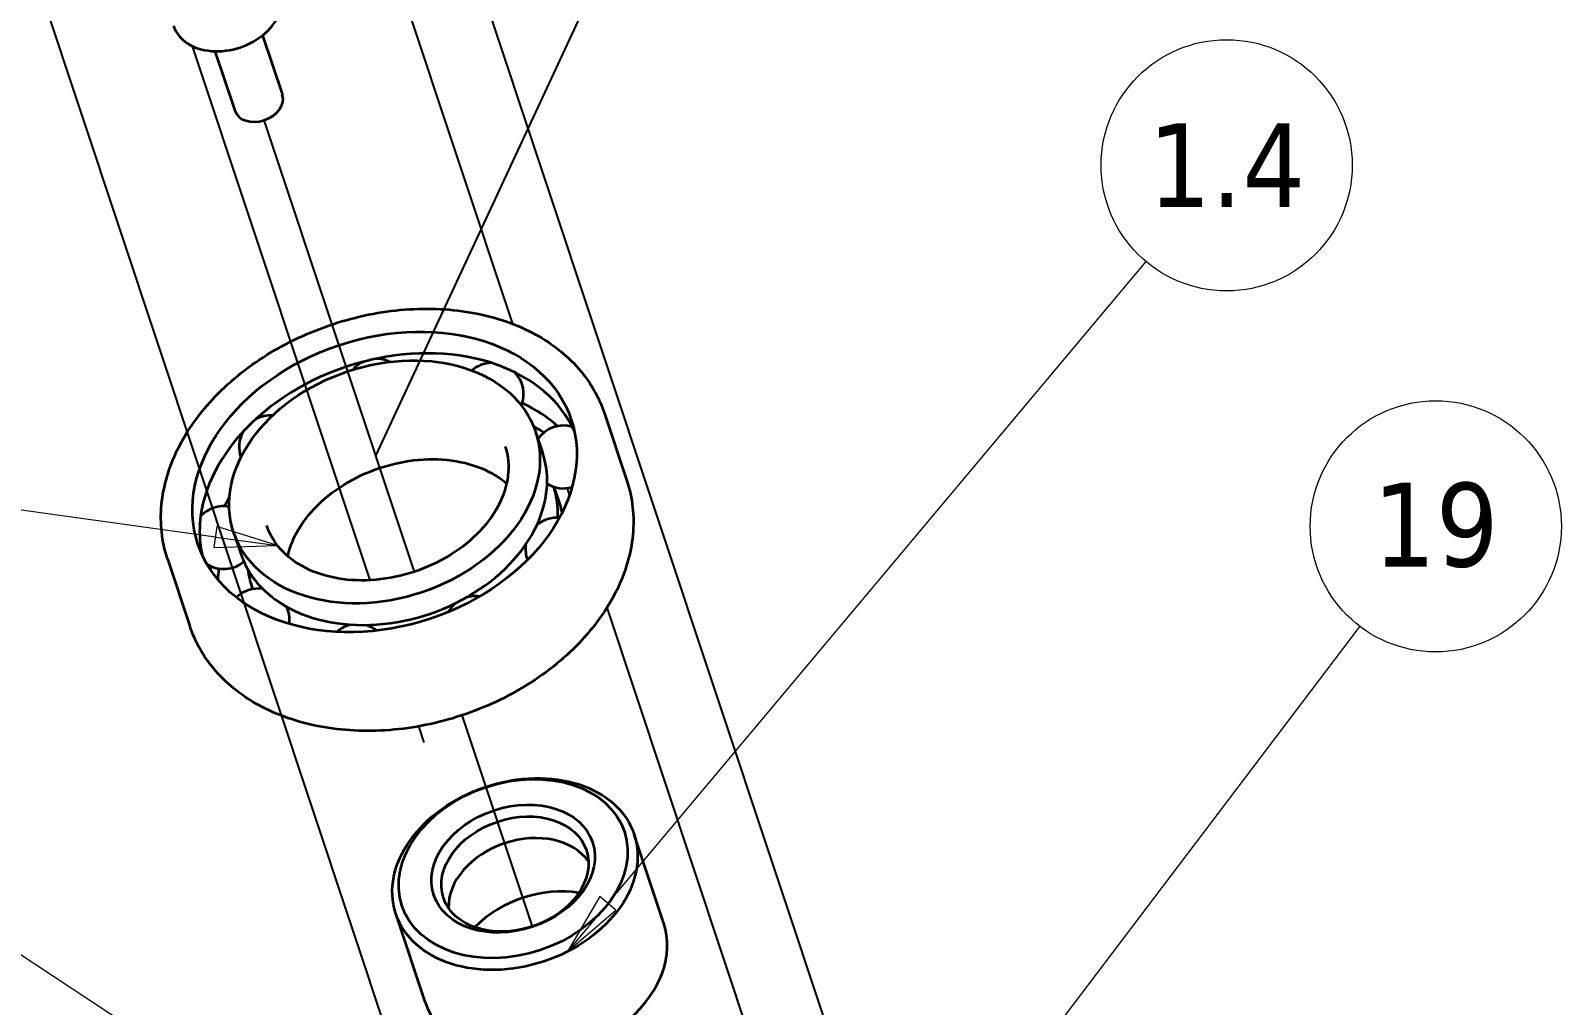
# Model space of a CAD drawing. Header units: millimetres. Extents: x 100 to 4572, y -190 to 4100.
# Drawn here: x 1452.6 to 1818.3, y 2992.9 to 3225.7 of the extents above; entities that cross this region are included whole.
import ezdxf

# ---------------------------------------------------------------- set-up
doc = ezdxf.new("R2010")
doc.units = ezdxf.units.MM
doc.header["$LTSCALE"] = 10
for name, color, linetype, lineweight in [('Symbol (ISO)', 7, 'Continuous', 18), ('Tweak Trail (ISO)', 7, 'Continuous', 25), ('Visible (ISO)', 7, 'Continuous', 35)]:
    doc.layers.add(name, color=color, linetype=linetype, lineweight=lineweight)
doc.styles.add('Note Text (ISO)', font='tahoma.ttf')

# ---------------------------------------------------------------- blocks, each defined once
blk = doc.blocks.new('Balloon26')
at = {"layer": 'Symbol (ISO)'}
for p, q in [((168.2, 296.704), (177.023, 308.348)), ((168.001, 296.855), (167.294, 295.509)), ((168.2, 296.704), (167.294, 295.509)), ((168.399, 296.553), (168.001, 296.855)), ((167.294, 295.509), (168.399, 296.553))]:
    blk.add_line(p, q, dxfattribs=at)
at = {"layer": 'Symbol (ISO)', "flags": 128}
blk.add_lwpolyline([(168.001, 296.855), (167.294, 295.509), (168.399, 296.553), (168.001, 296.855)], dxfattribs=at)
at = {"layer": 'Symbol (ISO)'}
blk.add_circle((178.829, 310.732), 3, dxfattribs=at)
blk.add_solid([(168.001, 296.855), (167.294, 295.509), (168.399, 296.553), (168.001, 296.855)], dxfattribs=at)
at = {"layer": 'Symbol (ISO)', "insert": (178.829, 310.752), "char_height": 2, "attachment_point": 5, "style": 'Note Text (ISO)'}
blk.add_mtext('19', dxfattribs=at)
blk = doc.blocks.new('Balloon27')
at = {"layer": 'Symbol (ISO)'}
for p, q in [((159.054, 301.726), (171.907, 317.056)), ((158.862, 301.887), (158.09, 300.577)), ((159.054, 301.726), (158.09, 300.577)), ((159.245, 301.566), (158.862, 301.887)), ((158.09, 300.577), (159.245, 301.566))]:
    blk.add_line(p, q, dxfattribs=at)
at = {"layer": 'Symbol (ISO)', "flags": 128}
blk.add_lwpolyline([(158.862, 301.887), (158.09, 300.577), (159.245, 301.566), (158.862, 301.887)], dxfattribs=at)
at = {"layer": 'Symbol (ISO)'}
blk.add_circle((173.834, 319.355), 3, dxfattribs=at)
blk.add_solid([(158.862, 301.887), (158.09, 300.577), (159.245, 301.566), (158.862, 301.887)], dxfattribs=at)
at = {"layer": 'Symbol (ISO)', "insert": (173.834, 319.355), "char_height": 2, "attachment_point": 5, "style": 'Note Text (ISO)'}
blk.add_mtext('1.4', dxfattribs=at)
blk = doc.blocks.new('Balloon28')
at = {"layer": 'Symbol (ISO)'}
for p, q in [((149.676, 310.476), (120.384, 314.531)), ((149.71, 310.724), (149.642, 310.229)), ((149.676, 310.476), (151.162, 310.271)), ((151.162, 310.271), (149.71, 310.724)), ((149.642, 310.229), (151.162, 310.271))]:
    blk.add_line(p, q, dxfattribs=at)
at = {"layer": 'Symbol (ISO)', "flags": 128}
blk.add_lwpolyline([(149.642, 310.229), (151.162, 310.271), (149.71, 310.724), (149.642, 310.229)], dxfattribs=at)
at = {"layer": 'Symbol (ISO)'}
blk.add_circle((117.42, 314.941), 3, dxfattribs=at)
blk.add_solid([(149.642, 310.229), (151.162, 310.271), (149.71, 310.724), (149.642, 310.229)], dxfattribs=at)
at = {"layer": 'Symbol (ISO)', "insert": (117.42, 314.941), "char_height": 2, "attachment_point": 5, "style": 'Note Text (ISO)'}
blk.add_mtext('21', dxfattribs=at)
blk = doc.blocks.new('Balloon41')
at = {"layer": 'Symbol (ISO)'}
blk.add_line((160.431, 290.348), (137.209, 305.641), dxfattribs=at)

msp = doc.modelspace()

# ---------------------------------------------------------------- linework, layer by layer
at = {"layer": 'Tweak Trail (ISO)'}
for p, q in [((1567.8, 3155.66), (1415.32, 3614.23)), ((1752.52, 2657.95), (1455.8, 3550.35)), ((1661.68, 2613.65), (1364.96, 3506.05)), ((1535.1, 3124.17), (1642.44, 3354.71)), ((1533.72, 3094.45), (1491.31, 3222)), ((1544.31, 3096.47), (1508.45, 3204.33)), ((1544.31, 3096.47), (1508.45, 3204.33)), ((1544.31, 3096.47), (1508.45, 3204.33)), ((1544.31, 3096.47), (1508.45, 3204.33)), ((1544.31, 3096.47), (1535.1, 3124.17)), ((1581.38, 3114.82), (1580.84, 3116.43)), ((1544.31, 3096.47), (1540.19, 3108.87)), ((1712.05, 2721.83), (1590.32, 3087.93)), ((1572.48, 3011.75), (1555.71, 3062.18)), ((1572.48, 3011.75), (1555.71, 3062.18)), ((1572.48, 3011.75), (1555.71, 3062.18)), ((1572.48, 3011.75), (1555.71, 3062.18)), ((1572.48, 3011.75), (1555.71, 3062.18)), ((1572.48, 3011.75), (1555.71, 3062.18)), ((1546.62, 3055.66), (1545.32, 3059.55)), ((1572.48, 3011.75), (1571.65, 3014.25))]:
    msp.add_line(p, q, dxfattribs=at)
at = {"layer": 'Visible (ISO)'}
for p, q in [((1508.04, 3224.59), (1512.76, 3210.39)), ((1496.65, 3220.8), (1501.37, 3206.61)), ((1589.69, 3134.3), (1595.06, 3118.15)), ((1573.24, 3129.91), (1574.96, 3124.74)), ((1577.62, 3116.74), (1579.25, 3111.82)), ((1501.12, 3105.93), (1502.84, 3100.76)), ((1485.31, 3099.59), (1490.68, 3083.45)), ((1505.42, 3093.01), (1505.65, 3092.32)), ((1603.88, 3012.42), (1596.79, 3033.73)), ((1546.94, 2993.49), (1539.85, 3014.8))]:
    msp.add_line(p, q, dxfattribs=at)
for centre, start, end in [((1535.26, 3139.81), 114.3544, 139.2115), ((1535.26, 3139.81), 64.6665, 92.1097), ((1562.91, 3138.86), 91.563, 130.7778), ((1562.91, 3138.86), 338.7171, 44.6267), ((1509.92, 3126.29), 86.1989, 118.2307), ((1579.92, 3123.88), 73.5941, 144.6593), ((1509.92, 3126.29), 151.6177, 199.6512), ((1579.92, 3123.88), 238.506, 285.7466), ((1498.74, 3104.62), 79.7799, 137.2538), ((1578.35, 3101.87), 85.4457, 129.2757), ((1578.35, 3101.87), 171.2713, 200.1126), ((1498.74, 3104.62), 238.0543, 310.0702), ((1506.96, 3084.94), 81.0941, 133.891), ((1558.92, 3083.15), 82.4932, 107.6293), ((1506.96, 3084.94), 352.7939, 25.2285), ((1558.92, 3083.15), 128.1108, 150.2357), ((1530.72, 3076.46), 101.0128, 131.1264), ((1530.72, 3076.46), 52.5829, 76.2047)]:
    msp.add_arc(centre, 7.5, start, end, dxfattribs=at)
for centre, major_axis, start_param, end_param in [((1499.55, 3231.1), (-12.81, -4.26), 0, 3.141593), ((1507.06, 3208.5), (5.69, 1.89), 3.141593, 6.283185), ((1538.9, 3112.75), (44.6, 14.83), 0.753341, 1.450247), ((1538.9, 3112.75), (44.6, 14.83), 1.451473, 2.148379), ((1538.9, 3112.75), (44.6, 14.83), 0.07915, 0.752115), ((1541.48, 3105), (44.6, 14.83), 0.394089, 0.658698), ((1538.9, 3112.75), (-44.6, -14.83), 5.291197, 5.988103), ((1543.19, 3099.83), (-44.6, -14.83), 3.700728, 3.772142), ((1538.9, 3112.75), (36.06, 11.99), 5.640332, 6.283185), ((1541.48, 3105), (36.06, 11.99), 6.008375, 6.273743), ((1541.48, 3105), (44.6, 14.83), 2.452728, 2.515929), ((1543.19, 3099.83), (36.06, 11.99), 6.238503, 6.283185), ((1538.9, 3112.75), (-44.6, -14.83), 5.989329, 6.204035), ((1538.9, 3112.75), (-36.06, -11.99), 1.800607, 2.497376), ((1541.48, 3105), (-44.6, -14.83), 6.058623, 6.084205), ((1538.9, 3112.75), (-36.06, -11.99), 0, 0.402981), ((1543.19, 3099.83), (-44.6, -14.83), 5.930368, 6.002788), ((1541.48, 3105), (-36.06, -11.99), 6.135962, 6.309296), ((1538.9, 3112.75), (-36.06, -11.99), 0.404344, 1.101113), ((1538.9, 3112.75), (-36.06, -11.99), 1.102476, 1.799244), ((1570.04, 3019.1), (-17.08, -5.68), 3.349543, 6.075235), ((1575.41, 3002.95), (21.35, 7.1), 0.949975, 2.191617), ((1575.41, 3002.95), (-28.47, -9.47), 0, 3.141593)]:
    msp.add_ellipse(centre, major_axis=major_axis, ratio=0.73262, start_param=start_param, end_param=end_param, dxfattribs=at)
for centre, major_axis in [((1537.18, 3117.92), (-44.6, -14.83)), ((1537.18, 3117.92), (-36.06, -11.99)), ((1568.32, 3024.26), (-28.47, -9.47)), ((1567.89, 3025.56), (26.57, 8.83)), ((1567.89, 3025.56), (-18.98, -6.31)), ((1568.32, 3024.26), (17.08, 5.68))]:
    msp.add_ellipse(centre, major_axis=major_axis, ratio=0.73262, dxfattribs=at)
for points, knots in [([(1485.31, 3099.59), (1483.96, 3103.67), (1483.48, 3108.04), (1484.33, 3116.94), (1485.66, 3121.47), (1490.02, 3130.26), (1493.07, 3134.52), (1500.57, 3142.31), (1505.03, 3145.83), (1514.9, 3151.79), (1520.31, 3154.21), (1531.53, 3157.72), (1537.34, 3158.81), (1548.77, 3159.52), (1554.4, 3159.14), (1564.89, 3156.96), (1569.76, 3155.15), (1578.23, 3150.28), (1581.83, 3147.23), (1586.86, 3140.83), (1588.58, 3137.67), (1589.69, 3134.3)], [1.276327, 1.276327, 1.276327, 1.276327, 1.589068, 1.589068, 1.905048, 1.905048, 2.225705, 2.225705, 2.548343, 2.548343, 2.871334, 2.871334, 3.194329, 3.194329, 3.517309, 3.517309, 3.839796, 3.839796, 4.159874, 4.159874, 4.41792, 4.41792, 4.41792, 4.41792]), ([(1533.42, 3146.96), (1533.43, 3146.96), (1533.44, 3146.96), (1533.46, 3146.96), (1533.47, 3146.97), (1533.48, 3146.97)], [1.33850992, 1.33850992, 1.33850992, 1.33850992, 1.341385373, 1.341385373, 1.344260826, 1.344260826, 1.344260826, 1.344260826]), ([(1564, 3145.92), (1564.01, 3145.91), (1564.01, 3145.91), (1564.03, 3145.91), (1564.04, 3145.9), (1564.05, 3145.9)], [1.33850992, 1.33850992, 1.33850992, 1.33850992, 1.341385373, 1.341385373, 1.344260826, 1.344260826, 1.344260826, 1.344260826]), ([(1505.41, 3131.99), (1505.41, 3131.99), (1505.42, 3132), (1505.43, 3132.01), (1505.44, 3132.02), (1505.45, 3132.03)], [1.33850992, 1.33850992, 1.33850992, 1.33850992, 1.341385373, 1.341385373, 1.344260826, 1.344260826, 1.344260826, 1.344260826]), ([(1565.97, 3126.41), (1566.71, 3124.19), (1566.94, 3121.79), (1566.34, 3116.92), (1565.54, 3114.45), (1562.98, 3109.71), (1561.26, 3107.45), (1557.08, 3103.32), (1554.62, 3101.46), (1549.21, 3098.32), (1546.25, 3097.04), (1540.15, 3095.2), (1537, 3094.64), (1530.83, 3094.28), (1527.82, 3094.49), (1522.21, 3095.64), (1519.63, 3096.59), (1515.14, 3099.11), (1513.24, 3100.69), (1510.55, 3104.02), (1509.63, 3105.69), (1509.04, 3107.48)], [4.41792, 4.41792, 4.41792, 4.41792, 4.752713, 4.752713, 5.079453, 5.079453, 5.397306, 5.397306, 5.712324, 5.712324, 6.026977, 6.026977, 6.341656, 6.341656, 6.656318, 6.656318, 6.971665, 6.971665, 7.290924, 7.290924, 7.559512, 7.559512, 7.559512, 7.559512]), ([(1514.04, 3100.18), (1514.45, 3102.02), (1515.15, 3103.88), (1517.39, 3108.03), (1519.11, 3110.3), (1523.3, 3114.42), (1525.76, 3116.29), (1531.17, 3119.43), (1534.12, 3120.71), (1540.22, 3122.55), (1543.37, 3123.11), (1549.54, 3123.46), (1552.56, 3123.26), (1558.16, 3122.1), (1560.74, 3121.16), (1564.2, 3119.22), (1565.33, 3118.43), (1566.34, 3117.57)], [1.690122, 1.690122, 1.690122, 1.690122, 1.937861, 1.937861, 2.255714, 2.255714, 2.570732, 2.570732, 2.885384, 2.885384, 3.200063, 3.200063, 3.514725, 3.514725, 3.830072, 3.830072, 4.004124, 4.004124, 4.004124, 4.004124]), ([(1595.06, 3118.15), (1596.42, 3114.07), (1596.9, 3109.7), (1596.05, 3100.8), (1594.71, 3096.27), (1590.35, 3087.48), (1587.3, 3083.23), (1579.8, 3075.44), (1575.34, 3071.92), (1565.47, 3065.96), (1560.06, 3063.53), (1548.85, 3060.02), (1543.04, 3058.94), (1531.6, 3058.23), (1525.98, 3058.61), (1515.48, 3060.79), (1510.61, 3062.59), (1502.15, 3067.46), (1498.55, 3070.52), (1493.52, 3076.91), (1491.8, 3080.08), (1490.68, 3083.45)], [4.41792, 4.41792, 4.41792, 4.41792, 4.73066, 4.73066, 5.04664, 5.04664, 5.367298, 5.367298, 5.689936, 5.689936, 6.012927, 6.012927, 6.335922, 6.335922, 6.658901, 6.658901, 6.981389, 6.981389, 7.301467, 7.301467, 7.559512, 7.559512, 7.559512, 7.559512]), ([(1493.07, 3108.02), (1493.07, 3108.03), (1493.07, 3108.03), (1493.07, 3108.05), (1493.07, 3108.06), (1493.07, 3108.06)], [1.338283643, 1.338283643, 1.338283643, 1.338283643, 1.341159096, 1.341159096, 1.344034549, 1.344034549, 1.344034549, 1.344034549]), ([(1573.01, 3106.47), (1573.01, 3106.48), (1573.01, 3106.48), (1573.02, 3106.5), (1573.02, 3106.5), (1573.03, 3106.51)], [1.299531885, 1.299531885, 1.299531885, 1.299531885, 1.302117469, 1.302117469, 1.304703052, 1.304703052, 1.304703052, 1.304703052]), ([(1509.17, 3091.36), (1509.18, 3091.36), (1509.18, 3091.35), (1509.19, 3091.34), (1509.2, 3091.34), (1509.2, 3091.33)], [1.299531885, 1.299531885, 1.299531885, 1.299531885, 1.302117469, 1.302117469, 1.304703052, 1.304703052, 1.304703052, 1.304703052]), ([(1555.62, 3089.73), (1555.63, 3089.74), (1555.64, 3089.74), (1555.65, 3089.75), (1555.66, 3089.75), (1555.67, 3089.76)], [1.299531885, 1.299531885, 1.299531885, 1.299531885, 1.302117469, 1.302117469, 1.304703052, 1.304703052, 1.304703052, 1.304703052]), ([(1530.41, 3083.77), (1530.42, 3083.77), (1530.43, 3083.76), (1530.44, 3083.76), (1530.45, 3083.76), (1530.46, 3083.76)], [1.299531885, 1.299531885, 1.299531885, 1.299531885, 1.302117469, 1.302117469, 1.304703052, 1.304703052, 1.304703052, 1.304703052])]:
    msp.add_open_spline(points, degree=3, knots=knots, dxfattribs=at)

# ---------------------------------------------------------------- block references
at = {"layer": 'Symbol (ISO)', "xscale": 10, "yscale": 10, "zscale": 10}
for name in ['Balloon27', 'Balloon28', 'Balloon26', 'Balloon41']:
    msp.add_blockref(name, (0, 0), dxfattribs=at)

doc.saveas('drawing.dxf')
